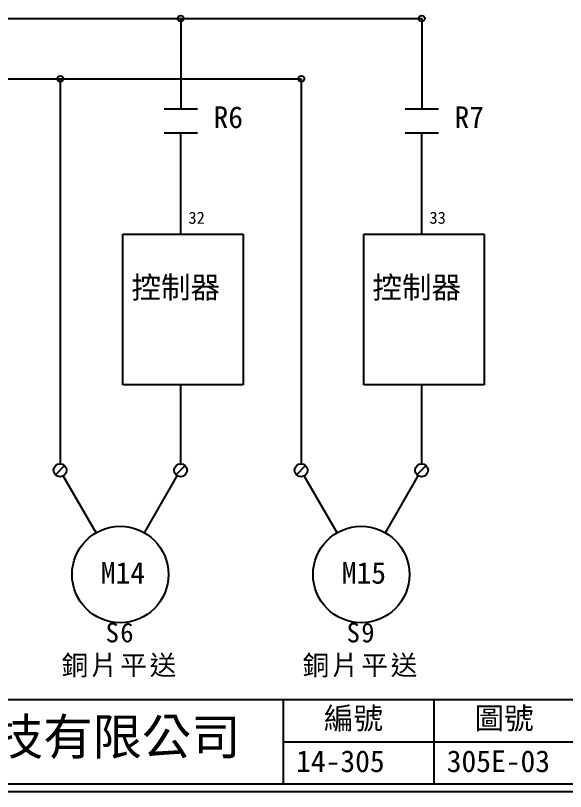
# Model space of a CAD drawing. Extents: x 10 to 297, y 3 to 207.
# Drawn here: x 101.3 to 192.6, y 3 to 131.7 of the extents above; entities that cross this region are included whole.
import ezdxf

# ---------------------------------------------------------------- set-up
doc = ezdxf.new("R2010")
doc.units = 0
doc.layers.get('0').update_dxf_attribs({"linetype": 'CONTINUOUS'})
doc.layers.add('圖框層', color=7, linetype='CONTINUOUS')
doc.layers.add('標尺寸層', color=3, linetype='CONTINUOUS')
doc.styles.add('STSL', font='kaiu.ttf')
doc.styles.add('標楷體', font='kaiu.ttf')

msp = doc.modelspace()

# ---------------------------------------------------------------- linework, layer by layer
for p, q in [((128.7, 131.22), (128.7, 116.22)), ((168.7, 131.22), (168.7, 116.22)), ((128.68, 70.43), (128.68, 57.36)), ((168.68, 70.43), (168.68, 57.36)), ((109.44, 57.05), (107.92, 55.53)), ((129.44, 57.05), (127.92, 55.53)), ((149.44, 57.05), (147.92, 55.53)), ((169.44, 57.05), (167.92, 55.53)), ((114.67, 45.92), (109.22, 55.36)), ((122.67, 45.92), (128.13, 55.37)), ((154.67, 45.92), (149.22, 55.36)), ((162.67, 45.92), (168.13, 55.37))]:
    msp.add_line(p, q)
for centre, radius in [((108.68, 56.29), 1.07), ((128.68, 56.29), 1.07), ((148.68, 56.29), 1.07), ((168.68, 56.29), 1.07), ((118.67, 38.99), 8), ((158.67, 38.99), 8)]:
    msp.add_circle(centre, radius)
at = {"layer": '圖框層', "color": 7}
for p, q in [((11.25, 18.25), (295.75, 18.25)), ((145.75, 4.25), (145.75, 18.25)), ((170.75, 4.25), (170.75, 18.25)), ((145.75, 11.25), (295.75, 11.25)), ((11.25, 4.25), (295.75, 4.25)), ((10, 3), (297, 3))]:
    msp.add_line(p, q, dxfattribs=at)
at = {"layer": '標尺寸層', "color": 7}
for p, q in [((88.7, 131.22), (128.7, 131.22)), ((128.7, 131.22), (168.7, 131.22)), ((68.71, 121.22), (108.71, 121.22)), ((108.71, 121.22), (108.68, 57.36)), ((108.71, 121.22), (148.71, 121.22)), ((148.71, 121.22), (148.68, 57.36)), ((125.94, 116.22), (131.5, 116.22)), ((165.94, 116.22), (171.5, 116.22)), ((125.94, 112.24), (131.5, 112.24)), ((128.66, 112.24), (128.67, 95.43)), ((165.94, 112.24), (171.5, 112.24)), ((168.66, 112.24), (168.67, 95.43)), ((119.08, 95.43), (139.07, 95.44)), ((119.08, 70.43), (119.08, 95.43)), ((139.07, 95.44), (139.07, 70.44)), ((159.08, 95.43), (179.07, 95.44)), ((159.08, 70.43), (159.08, 95.43)), ((179.07, 95.44), (179.07, 70.44)), ((139.07, 70.44), (119.08, 70.43)), ((179.07, 70.44), (159.08, 70.43))]:
    msp.add_line(p, q, dxfattribs=at)
for centre in [(128.7, 131.22), (168.7, 131.22), (108.71, 121.22), (148.71, 121.22)]:
    msp.add_circle(centre, 0.5, dxfattribs=at)

# ---------------------------------------------------------------- texts
at = {"color": 0, "char_height": 3.25, "width": 24.1454, "attachment_point": 2, "style": '標楷體'}
for s, insert in [('{\\T1.1;S6\\P銅片平送}', (118.67, 30.99)), ('{\\T1.1;S9\\P銅片平送}', (158.67, 30.99))]:
    msp.add_mtext(s, dxfattribs=dict(at, insert=insert))
at = {"layer": '圖框層', "color": 4, "style": 'STSL'}
for s, height, p in [('R6', 3.6, (134.15, 113.05)), ('R7', 3.6, (174.15, 113.05)), ('32', 2, (129.99, 97.17)), ('33', 2, (169.99, 97.17)), ('控制器', 3.6, (120.51, 84.82)), ('控制器', 3.6, (160.51, 84.82)), ('M14', 3.6, (115.44, 37.47)), ('M15', 3.6, (155.44, 37.47)), ('編號', 3.6, (152.47, 13.34)), ('圖號', 3.6, (177.47, 13.34)), ('泓陞自動化科技有限公司', 6, (48.6, 9.08)), ('14-305', 3.6, (147.86, 6.22)), ('305E-03', 3.6, (172.86, 6.22))]:
    msp.add_text(s, height=height, dxfattribs=at).set_placement(p)

doc.saveas('drawing.dxf')
